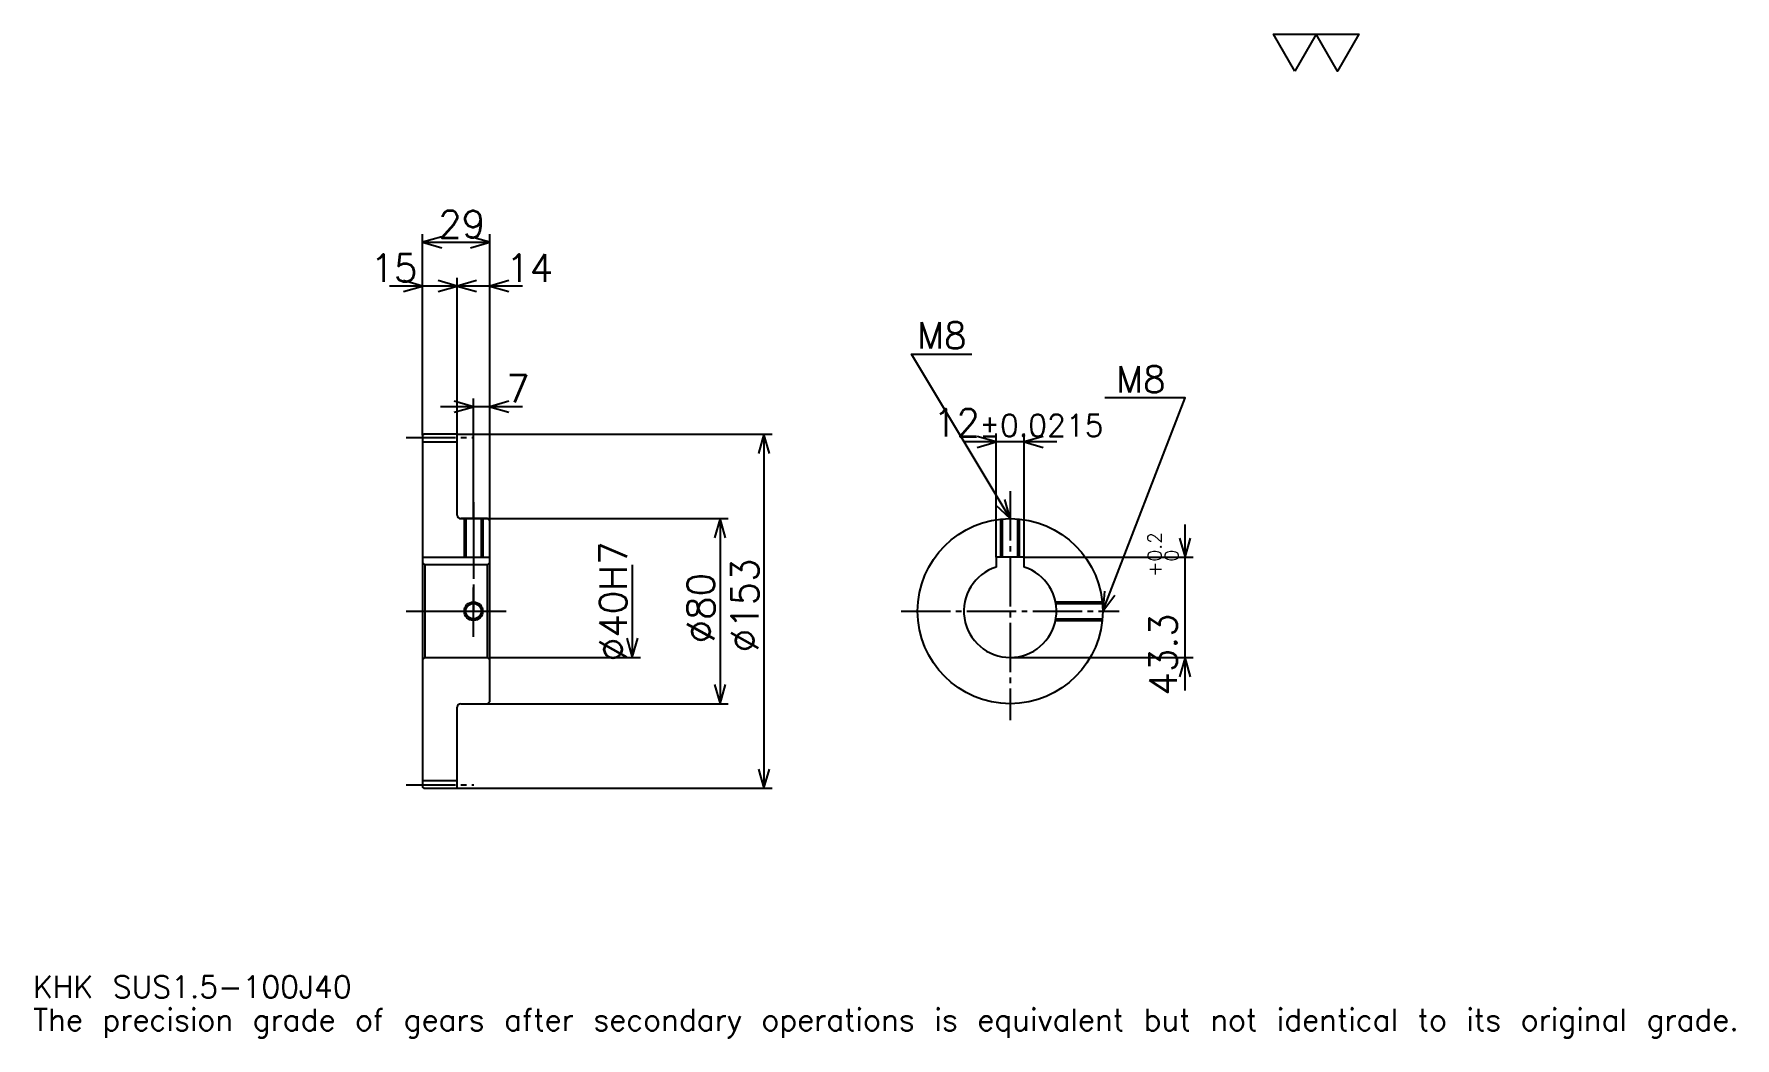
# Model space of a CAD drawing. Extents: x 24 to 759, y 9 to 443.
import ezdxf

# ---------------------------------------------------------------- set-up
doc = ezdxf.new("R2010")
doc.units = 0
doc.linetypes.add('DASHDOT', pattern=[28.434782, 21.326087, -2.369565, 2.369565, -2.369565])
doc.layers.get('0').update_dxf_attribs({"linetype": 'CONTINUOUS'})
doc.layers.add('DASHDOT', color=6, linetype='DASHDOT')
doc.styles.add('KANJI', font='TXT', dxfattribs={"bigfont": 'BIGFONT'})

msp = doc.modelspace()

# ---------------------------------------------------------------- linework, layer by layer
at = {"color": 5}
for p, q in [((191.934784, 269.619568), (191.934784, 356.108704)), ((220.934784, 269.619568), (220.934784, 356.108704)), ((191.934784, 352.554352), (220.934784, 352.554352)), ((221.152176, 333.597839), (177.717392, 333.597839)), ((235.152176, 333.597839), (192.717392, 333.597839)), ((206.934784, 269.619568), (206.934784, 337.152161)), ((235.152176, 281.467407), (199.717392, 281.467407)), ((213.934784, 269.619568), (213.934784, 285.021729)), ((191.934784, 269.119568), (191.934784, 269.619568)), ((206.434784, 269.619568), (220.934784, 269.619568)), ((206.934784, 269.119568), (206.934784, 269.619568)), ((213.934784, 233.119568), (213.934784, 269.619568)), ((213.934784, 233.119568), (213.934784, 269.619568)), ((220.934784, 269.619568), (342.967407, 269.619568)), ((220.934784, 232.119568), (220.934784, 269.619568)), ((339.413055, 269.619568), (339.413055, 116.619568)), ((465.978241, 266.293488), (425.543457, 266.293488)), ((439.760864, 216.419571), (439.760864, 269.847839)), ((451.760864, 216.419571), (451.760864, 269.847839)), ((208.434784, 233.119568), (220.934784, 233.119568)), ((220.934784, 233.119568), (324.010864, 233.119568)), ((320.456512, 233.119568), (320.456512, 153.119568)), ((521.304321, 158.902176), (521.304321, 230.636963)), ((282.543488, 213.119568), (282.543488, 173.119568)), ((451.760864, 216.419571), (524.858704, 216.419571)), ((220.934784, 173.119568), (286.097839, 173.119568)), ((445.760864, 173.119568), (524.858704, 173.119568)), ((208.434784, 153.119568), (220.934784, 153.119568)), ((220.934784, 153.119568), (324.010864, 153.119568)), ((206.434784, 116.619568), (220.934784, 116.619568)), ((220.934784, 116.619568), (342.967407, 116.619568))]:
    msp.add_line(p, q, dxfattribs=at)
at = {"color": 4}
for p, q in [((191.934784, 266.244568), (206.934784, 266.244568)), ((191.934784, 216.419571), (220.934784, 216.419571)), ((192.934784, 213.119568), (192.934784, 173.119568)), ((219.934784, 213.119568), (220.934784, 214.119568)), ((219.934784, 173.119568), (220.934784, 172.119568)), ((191.934784, 119.994568), (206.934784, 119.994568))]:
    msp.add_line(p, q, dxfattribs=at)
at = {"color": 7}
msp.add_lwpolyline([(568.695679, 426.521729), (559.454346, 442.539978), (596.419617, 442.539978), (587.178284, 426.521729), (577.937012, 442.539978), (568.695679, 426.521729)], dxfattribs=at)
at = {"color": 5}
for points in [[(200.228256, 354.92392), (191.934784, 352.554352), (200.228256, 350.184784)], [(212.641312, 350.184784), (220.934784, 352.554352), (212.641312, 354.92392)], [(183.641312, 331.228271), (191.934784, 333.597839), (183.641312, 335.967407)], [(198.641312, 331.228271), (206.934784, 333.597839), (198.641312, 335.967407)], [(215.228256, 335.967407), (206.934784, 333.597839), (215.228256, 331.228271)], [(229.228271, 335.967407), (220.934784, 333.597839), (229.228271, 331.228271)], [(445.760864, 233.119568), (403.108704, 304.206543), (429.17392, 304.206543)], [(205.641312, 279.097839), (213.934784, 281.467407), (205.641312, 283.836975)], [(229.228271, 283.836975), (220.934784, 281.467407), (229.228271, 279.097839)], [(485.760864, 193.119568), (521.304321, 285.25), (486.708679, 285.25)], [(341.782623, 261.32608), (339.413055, 269.619568), (337.043488, 261.32608)], [(431.467407, 263.92392), (439.760864, 266.293488), (431.467407, 268.663055)], [(460.054352, 268.663055), (451.760864, 266.293488), (460.054352, 263.92392)], [(439.462036, 239.012039), (445.760864, 233.119568), (443.525787, 241.450302)], [(322.82608, 224.826096), (320.456512, 233.119568), (318.086945, 224.826096)], [(518.934814, 224.713043), (521.304321, 216.419571), (523.67395, 224.713043)], [(486.535248, 201.710083), (485.760864, 193.119568), (490.956757, 200.004288)], [(280.17392, 181.41304), (282.543488, 173.119568), (284.913055, 181.41304)], [(523.67395, 164.826096), (521.304321, 173.119568), (518.934814, 164.826096)], [(318.086945, 161.41304), (320.456512, 153.119568), (322.82608, 161.41304)], [(337.043488, 124.913048), (339.413055, 116.619568), (341.782623, 124.913048)]]:
    msp.add_lwpolyline(points, dxfattribs=at)
at = {"color": 4}
for points in [[(206.934784, 234.619568), (206.934784, 269.119568), (206.434784, 269.619568), (192.434784, 269.619568), (191.934784, 269.119568), (191.934784, 172.119568)], [(208.434784, 153.119568), (219.934784, 153.119568), (220.934784, 154.119568), (220.934784, 232.119568), (219.934784, 233.119568), (208.434784, 233.119568)], [(209.934784, 233.119568), (209.934784, 216.419571)], [(210.609787, 233.119568), (210.609787, 216.419571)], [(217.259781, 233.119568), (217.259781, 216.419571)], [(217.934784, 233.119568), (217.934784, 216.419571)], [(441.760864, 216.419571), (441.760864, 232.919067)], [(442.435852, 216.419571), (442.435852, 232.98114)], [(449.085876, 216.419571), (449.085876, 232.98114)], [(449.760864, 216.419571), (449.760864, 232.919067)], [(191.934784, 172.119568), (192.934784, 173.119568), (219.934784, 173.119568), (219.934784, 213.119568), (192.934784, 213.119568), (191.934784, 214.119568)], [(451.760864, 212.198349), (451.760864, 216.419571), (439.760864, 216.419571), (439.760864, 212.198349)], [(465.356781, 197.119568), (485.560364, 197.119568)], [(465.482544, 196.444565), (485.622437, 196.444565)], [(465.356781, 189.119568), (485.560364, 189.119568)], [(465.482544, 189.794571), (485.622437, 189.794571)], [(191.934784, 172.119568), (191.934784, 117.119568), (192.434784, 116.619568), (206.434784, 116.619568), (206.934784, 117.119568), (206.934784, 151.619568)]]:
    msp.add_lwpolyline(points, dxfattribs=at)
for centre, radius in [((445.760864, 193.119568), 40), ((213.934784, 193.119568), 3.325)]:
    msp.add_circle(centre, radius, dxfattribs=at)
at = {"color": 7}
msp.add_circle((213.934784, 193.119568), 4, dxfattribs=at)
at = {"color": 4}
for centre, radius, start, end in [((208.434784, 234.619568), 1.5, 180, 270), ((445.760864, 193.119568), 20, 107.457602748, 72.542397252), ((208.434784, 151.619568), 1.5, 90, 180)]:
    msp.add_arc(centre, radius, start, end, dxfattribs=at)
at = {"layer": 'DASHDOT', "color": 7}
for p, q in [((184.826096, 268.119568), (214.043488, 268.119568)), ((445.760864, 244.967392), (445.760864, 146.010864)), ((213.934784, 233.119568), (213.934784, 193.119568)), ((184.826096, 193.119568), (228.043488, 193.119568)), ((398.652161, 193.119568), (492.869568, 193.119568)), ((184.826096, 118.119568), (214.043488, 118.119568))]:
    msp.add_line(p, q, dxfattribs=at)
for points in [[(213.934784, 240.228271), (213.934784, 209.310867)], [(213.934784, 182.010864), (213.934784, 204.228271)], [(202.82608, 193.119568), (225.043488, 193.119568)]]:
    msp.add_lwpolyline(points, dxfattribs=at)

# ---------------------------------------------------------------- texts
at = {"color": 7, "style": 'KANJI'}
for s, height, p in [('29', 11.847826, (198.733704, 354.450012)), ('15', 11.847826, (169.42392, 335.493469)), ('14', 11.847826, (228.043488, 335.493469)), ('M8', 11.373913, (405.478271, 306.57608)), ('7', 11.847826, (228.043488, 283.363037)), ('M8', 11.373913, (491.447815, 287.619568)), ('12', 11.847826, (412.418732, 268.663055)), ('%%p0.0215', 9.478261, (432.440125, 268.663055)), ('KHK SUS1.5-100J40', 9.478261, (23.695652, 26.065218)), ('The precision grade of gears after secondary operations is equivalent but not identical to its original grade.', 9.478261, (23.695652, 11.847826))]:
    msp.add_text(s, height=height, dxfattribs=at).set_placement(p)
for s, height, p in [('%%c40H7', 11.847826, (280.17392, 171.497284)), ('0.2', 5.923913, (511.115234, 214.574036)), ('%%c153', 11.847826, (337.043488, 175.347839)), ('+', 5.923913, (511.115234, 207.939255)), ('0', 5.923913, (518.460876, 214.574036)), ('%%c80', 11.847826, (318.086945, 179.198364)), ('43.3', 11.847826, (517.75, 156.657166))]:
    msp.add_text(s, height=height, rotation=90, dxfattribs=at).set_placement(p)

doc.saveas('drawing.dxf')
